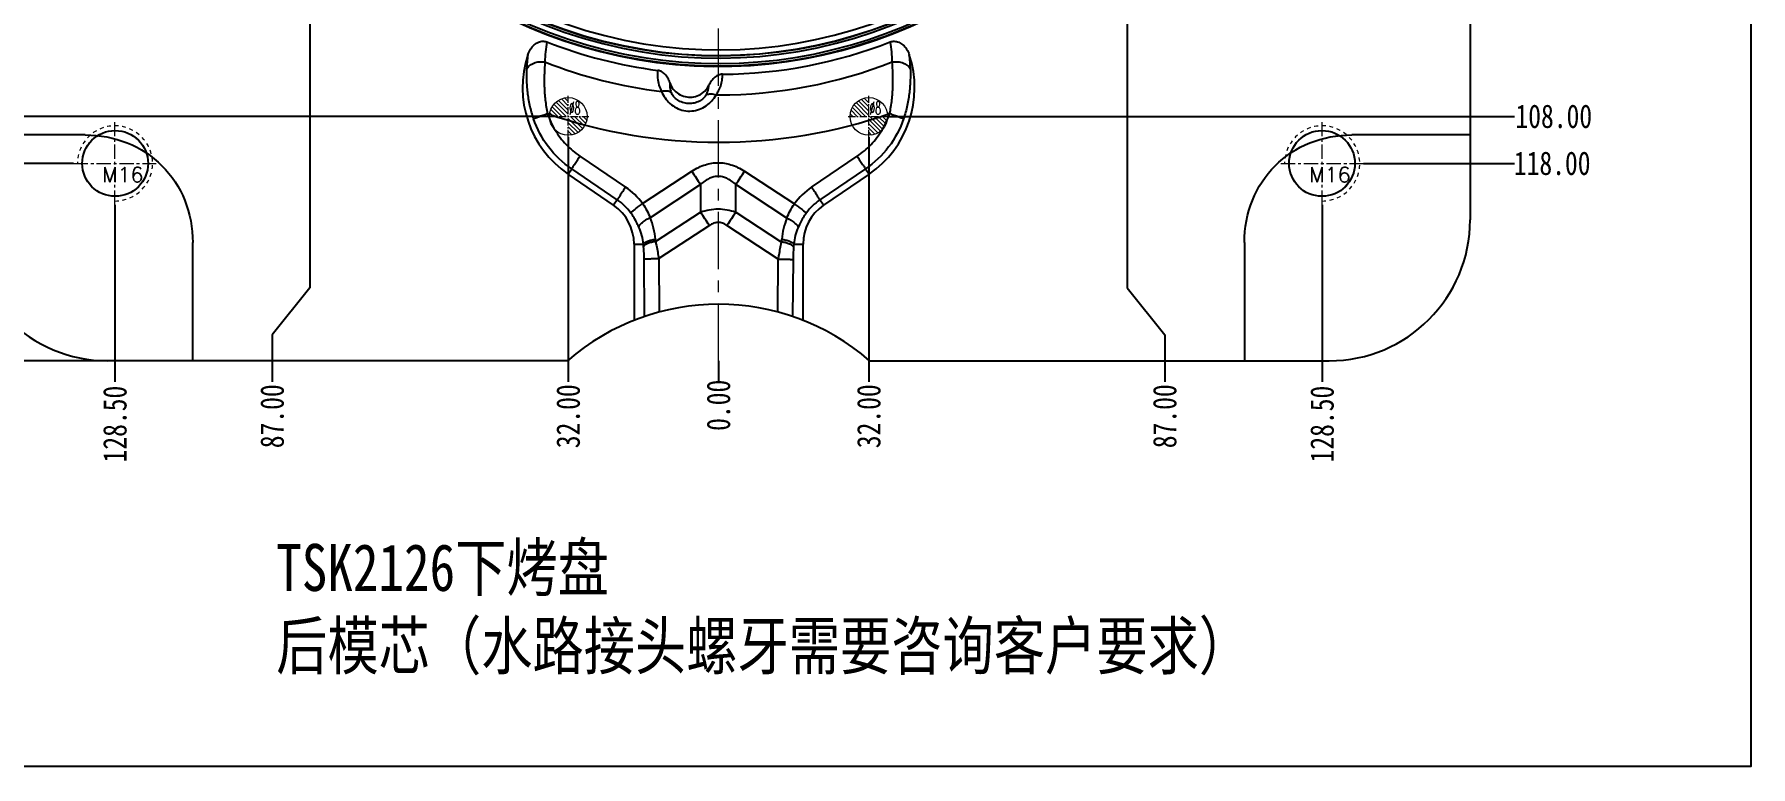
# Model space of a CAD drawing. Header units: millimetres. Extents: x 3267 to 5677, y -4731 to 2600.
# Drawn here: x 4465.6 to 4831, y -1037.4 to -881.5 of the extents above; entities that cross this region are included whole.
import ezdxf

# ---------------------------------------------------------------- set-up
doc = ezdxf.new("R2010")
doc.units = ezdxf.units.MM
doc.header["$LTSCALE"] = 16.335
doc.header["$PDMODE"] = 3
doc.header["$PDSIZE"] = 0.3125
doc.linetypes.add('CENTER', pattern=[0.6, 0.375, -0.075, 0.075, -0.075])
doc.linetypes.add('HIDDEN', pattern=[0.2, 0.1, -0.1])
doc.layers.get('0').update_dxf_attribs({"linetype": 'CONTINUOUS'})
doc.layers.get('Defpoints').update_dxf_attribs({"linetype": 'CONTINUOUS'})
for name, color, linetype, lineweight in [('center', 1, 'CENTER', 9), ('epin', 13, 'CONTINUOUS', 9), ('screw', 33, 'CONTINUOUS', 13)]:
    doc.layers.add(name, color=color, linetype=linetype, lineweight=lineweight)
doc.styles.get("Standard").update_dxf_attribs({"font": 'txt', "width": 0.8})
doc.styles.add('TXT', font='txt.shx', dxfattribs={"bigfont": 'gbcbig.shx'})
doc.styles.add('TXT05', font='txt.shx', dxfattribs={"width": 0.5, "bigfont": 'gbcbig.shx'})
doc.dimstyles.get("Standard").update_dxf_attribs({"dimtxt": 0.15625, "dimasz": 0.1875, "dimexe": 0.125, "dimexo": 0.0625, "dimtad": 0, "dimtih": 1, "dimtoh": 1, "dimdsep": 46, "dimtxsty": 'Standard', "dimcen": 0.09, "dimadec": 0, "dimazin": 0, "dimtp": 0.01, "dimtm": 0.01, "dimtfac": 1, "dimtofl": 0, "dimtmove": 0, "dimatfit": 3, "dimfxl": 0, "dimtolj": 1, "dimarcsym": 0})

# ---------------------------------------------------------------- blocks, each defined once
blk = doc.blocks.new('screw_m16_g')
at = {"layer": 'screw', "color": 1, "linetype": 'CENTER', "ltscale": 0.497582}
for p, q in [((0, -8.8), (0, 8.8)), ((-8.8, 0), (8.8, 0))]:
    blk.add_line(p, q, dxfattribs=at)
at = {"layer": 'screw', "linetype": 'HIDDEN', "ltscale": 0.497582}
blk.add_circle((0, 0), 7, dxfattribs=at)
at = {"layer": 'screw', "color": 92, "linetype": 'HIDDEN', "ltscale": 0.497582}
blk.add_arc((0, 0), 8, 270, 180, dxfattribs=at)
at = {"layer": 'screw', "color": 6, "style": 'TXT'}
blk.add_text('M16', height=3.2, dxfattribs=at).set_placement((-2.72, -4))
blk = doc.blocks.new('epin_ejp_8')
at = {"layer": 'epin'}
h = blk.add_hatch(dxfattribs=at)
h.set_pattern_fill('_ANSI31', color=123, scale=0.2, angle=90, style=0)
h.set_pattern_definition([(135, (-3609.8168, 780.7174), (-0.44901281, -0.44901281), [])])
h.paths.add_polyline_path([(0, 4, 0.414214), (-4, 0), (0, 0)])
h.paths.add_polyline_path([(4, 0), (0, 0), (0, -4, 0.414214)])
at = {"layer": 'epin', "color": 1, "linetype": 'CENTER', "ltscale": 0.248791}
for p, q in [((0, -4.4), (0, 4.4)), ((-4.4, 0), (4.4, 0))]:
    blk.add_line(p, q, dxfattribs=at)
at = {"layer": 'epin'}
blk.add_circle((0, 0), 4, dxfattribs=at)
at = {"layer": 'epin', "color": 6, "style": 'TXT05', "width": 0.5}
blk.add_text('%%c8', height=2.8, dxfattribs=at).set_placement((0.16, 0.4))
blk = doc.blocks.new('*D141')
at = {"color": 4, "lineweight": -2}
for p, q in [((4480.24, -631), (4412.12, -631)), ((4412.12, -639), (4412.12, -836.45)), ((4412.12, -943), (4412.12, -865.25)), ((4499.01, -951), (4412.12, -951))]:
    blk.add_line(p, q, dxfattribs=at)
at = {"color": 4}
for points in [[(4410.79, -639), (4413.46, -639), (4412.12, -631)], [(4410.79, -943), (4413.46, -943), (4412.12, -951)]]:
    blk.add_solid(points, dxfattribs=at)
at = {"layer": 'Defpoints', "color": 0}
for p in [(4480.24, -631), (4412.12, -951), (4499.01, -951)]:
    blk.add_point(p, dxfattribs=at)
at = {"color": 6, "insert": (4412.12, -850.85), "char_height": 8, "attachment_point": 5, "rotation": 90}
blk.add_mtext('\\A1;320.00', dxfattribs=at)
blk = doc.blocks.new('*D177')
at = {"color": 4, "lineweight": -2}
blk.add_line((4647.64, -899), (4780.71, -899), dxfattribs=at)
at = {"layer": 'Defpoints', "color": 0}
for p in [(4611.24, -791), (4647.64, -899), (4780.71, -899)]:
    blk.add_point(p, dxfattribs=at)
at = {"color": 6, "insert": (4789.05, -899), "char_height": 5, "attachment_point": 5}
blk.add_mtext('\\A1;108.00', dxfattribs=at)
blk = doc.blocks.new('*D178')
at = {"color": 4, "lineweight": -2}
blk.add_line((4748.54, -909), (4780.71, -909), dxfattribs=at)
at = {"layer": 'Defpoints', "color": 0}
for p in [(4611.24, -791), (4748.54, -909), (4780.71, -909)]:
    blk.add_point(p, dxfattribs=at)
at = {"color": 6, "insert": (4788.71, -909), "char_height": 5, "attachment_point": 5}
blk.add_mtext('\\A1;118.00', dxfattribs=at)
blk = doc.blocks.new('*D146')
at = {"color": 4, "lineweight": -2}
blk.add_line((4611.24, -951), (4611.24, -955.47), dxfattribs=at)
at = {"layer": 'Defpoints', "color": 0}
for p in [(4611.24, -791), (4611.24, -951), (4611.24, -955.47)]:
    blk.add_point(p, dxfattribs=at)
at = {"color": 6, "insert": (4611.24, -960.47), "char_height": 5, "attachment_point": 5, "rotation": 90}
blk.add_mtext('\\A1;0.00', dxfattribs=at)
blk = doc.blocks.new('*D182')
at = {"color": 4, "lineweight": -2}
blk.add_line((4643.24, -903.4), (4643.24, -955.47), dxfattribs=at)
at = {"layer": 'Defpoints', "color": 0}
for p in [(4611.24, -791), (4643.24, -903.4), (4643.24, -955.47)]:
    blk.add_point(p, dxfattribs=at)
at = {"color": 6, "insert": (4643.24, -962.8), "char_height": 5, "attachment_point": 5, "rotation": 90}
blk.add_mtext('\\A1;32.00', dxfattribs=at)
blk = doc.blocks.new('*D183')
at = {"color": 4, "lineweight": -2}
for p, q in [((4698.24, -863.4), (4698.24, -935.47)), ((4698.24, -935.47), (4706.24, -945.47)), ((4706.24, -945.47), (4706.24, -955.47))]:
    blk.add_line(p, q, dxfattribs=at)
at = {"layer": 'Defpoints', "color": 0}
for p in [(4611.24, -791), (4698.24, -863.4), (4706.24, -955.47)]:
    blk.add_point(p, dxfattribs=at)
at = {"color": 6, "insert": (4706.24, -962.8), "char_height": 5, "attachment_point": 5, "rotation": 90}
blk.add_mtext('\\A1;87.00', dxfattribs=at)
blk = doc.blocks.new('*D184')
at = {"color": 4, "lineweight": -2}
blk.add_line((4739.74, -917.8), (4739.74, -955.47), dxfattribs=at)
at = {"layer": 'Defpoints', "color": 0}
for p in [(4611.24, -791), (4739.74, -917.8), (4739.74, -955.47)]:
    blk.add_point(p, dxfattribs=at)
at = {"color": 6, "insert": (4739.74, -964.47), "char_height": 5, "attachment_point": 5, "rotation": 90}
blk.add_mtext('\\A1;128.50', dxfattribs=at)
blk = doc.blocks.new('*D158')
at = {"color": 4, "lineweight": -2}
blk.add_line((4574.84, -899), (4441.77, -899), dxfattribs=at)
at = {"layer": 'Defpoints', "color": 0}
for p in [(4611.24, -791), (4441.77, -899), (4574.84, -899)]:
    blk.add_point(p, dxfattribs=at)
at = {"color": 6, "insert": (4433.44, -899), "char_height": 5, "attachment_point": 5}
blk.add_mtext('\\A1;108.00', dxfattribs=at)
blk = doc.blocks.new('*D159')
at = {"color": 4, "lineweight": -2}
blk.add_line((4473.94, -909), (4441.77, -909), dxfattribs=at)
at = {"layer": 'Defpoints', "color": 0}
for p in [(4611.24, -791), (4441.77, -909), (4473.94, -909)]:
    blk.add_point(p, dxfattribs=at)
at = {"color": 6, "insert": (4433.77, -909), "char_height": 5, "attachment_point": 5}
blk.add_mtext('\\A1;118.00', dxfattribs=at)
blk = doc.blocks.new('*D164')
at = {"color": 4, "lineweight": -2}
blk.add_line((4579.24, -903.4), (4579.24, -955.47), dxfattribs=at)
at = {"layer": 'Defpoints', "color": 0}
for p in [(4611.24, -791), (4579.24, -903.4), (4579.24, -955.47)]:
    blk.add_point(p, dxfattribs=at)
at = {"color": 6, "insert": (4579.24, -962.8), "char_height": 5, "attachment_point": 5, "rotation": 90}
blk.add_mtext('\\A1;32.00', dxfattribs=at)
blk = doc.blocks.new('*D165')
at = {"color": 4, "lineweight": -2}
for p, q in [((4524.25, -863.4), (4524.25, -935.47)), ((4524.25, -935.47), (4516.22, -945.47)), ((4516.22, -945.47), (4516.22, -955.47))]:
    blk.add_line(p, q, dxfattribs=at)
at = {"layer": 'Defpoints', "color": 0}
for p in [(4611.24, -791), (4524.25, -863.4), (4516.22, -955.47)]:
    blk.add_point(p, dxfattribs=at)
at = {"color": 6, "insert": (4516.22, -962.8), "char_height": 5, "attachment_point": 5, "rotation": 90}
blk.add_mtext('\\A1;87.00', dxfattribs=at)
blk = doc.blocks.new('*D166')
at = {"color": 4, "lineweight": -2}
blk.add_line((4482.74, -917.8), (4482.74, -955.47), dxfattribs=at)
at = {"layer": 'Defpoints', "color": 0}
for p in [(4611.24, -791), (4482.74, -917.8), (4482.74, -955.47)]:
    blk.add_point(p, dxfattribs=at)
at = {"color": 6, "insert": (4482.74, -964.47), "char_height": 5, "attachment_point": 5, "rotation": 90}
blk.add_mtext('\\A1;128.50', dxfattribs=at)

msp = doc.modelspace()

# ---------------------------------------------------------------- linework, layer by layer
at = {"color": 6, "linetype": 'Continuous'}
for p, q in [((4771.243, -661.001), (4771.243, -921.001)), ((4476.408, -902.945), (4451.243, -902.945)), ((4771.243, -902.945), (4746.077, -902.945)), ((4581.735, -907.482), (4591.445, -914.063)), ((4631.041, -914.063), (4640.75, -907.482)), ((4579.206, -911.291), (4579.968, -910.177)), ((4588.888, -917.913), (4579.206, -911.291)), ((4589.678, -916.759), (4579.968, -910.177)), ((4595.054, -917.551), (4605.527, -910.684)), ((4616.783, -910.684), (4627.375, -917.629)), ((4642.518, -910.177), (4632.808, -916.759)), ((4643.279, -911.291), (4633.597, -917.913)), ((4642.518, -910.177), (4643.279, -911.291)), ((4589.678, -916.759), (4588.888, -917.913)), ((4607.403, -913.521), (4596.664, -920.562)), ((4607.403, -913.521), (4607.403, -919.35)), ((4625.79, -920.656), (4614.907, -913.521)), ((4614.907, -919.35), (4614.907, -913.521)), ((4633.597, -917.913), (4632.808, -916.759)), ((4597.814, -925.636), (4607.403, -919.35)), ((4614.907, -919.35), (4624.67, -925.751)), ((4609.279, -922.187), (4598.522, -929.239)), ((4623.963, -929.354), (4613.031, -922.187)), ((4499.299, -951.001), (4499.299, -925.836)), ((4593.243, -926.167), (4595.247, -926.167)), ((4593.243, -926.167), (4593.243, -942.397)), ((4595.285, -926.655), (4595.247, -926.167)), ((4597.777, -925.147), (4597.814, -925.636)), ((4624.67, -925.751), (4624.716, -925.147)), ((4627.246, -926.167), (4627.2, -926.77)), ((4627.246, -926.167), (4629.243, -926.167)), ((4629.243, -942.397), (4629.243, -926.167)), ((4723.186, -925.836), (4723.186, -951.001)), ((4595.483, -941.574), (4595.392, -929.351)), ((4598.522, -929.239), (4598.606, -940.628)), ((4623.879, -940.628), (4623.963, -929.354)), ((4627.093, -929.465), (4627.003, -941.574)), ((4579.083, -951.001), (4481.243, -951.001)), ((4643.402, -951.001), (4741.243, -951.001))]:
    msp.add_line(p, q, dxfattribs=at)
msp.add_lwpolyline([(4265.697, -577.101), (4830.966, -577.101), (4830.966, -1037.357), (4265.697, -1037.357)], close=True)
for centre in [(4482.782, -909.001), (4739.703, -909.001)]:
    msp.add_circle(centre, 7, dxfattribs=at)
for centre, radius, start, end in [((4611.269, -785.971), 100.622, 28.40074, 331.59927), ((4611.269, -785.971), 100.12, 28.40075, 331.59926), ((4611.269, -785.971), 100.057, 28.37938, 331.62062), ((4611.269, -785.971), 98.859, 28.37934, 331.62065), ((4611.269, -785.971), 102.28, 186.15973, 331.08016), ((4611.269, -785.971), 101.778, 186.19838, 331.08683), ((4611.269, -785.971), 102.395, 189.52573, 331.07349), ((4595.113, -887.233), 20.831, 168.71616, 180.51931), ((4611.243, -789.49), 100.548, 248.67939, 262.59711), ((4611.243, -789.49), 100.548, 270.46928, 291.32061), ((4627.446, -887.226), 20.757, 359.45968, 11.30485), ((4591.778, -892.91), 22.269, 161.63612, 235.6295), ((4594.058, -889.238), 23.654, 171.87632, 179.35396), ((4611.304, -793.198), 101.237, 248.55026, 263.07773), ((4611.183, -793.19), 101.244, 270.034, 291.44752), ((4630.708, -892.91), 22.269, 304.3705, 18.364), ((4628.469, -889.235), 23.612, 0.63934, 8.13038), ((4604.409, -889.965), 7.712, 324.60825, 332.39962), ((4611.243, -789.49), 104.942, 269.70113, 270.00462), ((4611.243, -793.015), 111.502, 250.93624, 289.06376), ((5012.478, -643.609), 486.763, 213.27618, 213.67653), ((4209.831, -643.609), 486.763, 326.32347, 326.72382), ((4583.225, -926.293), 11.512, 36.21519, 55.91256), ((4583.22, -926.186), 14.65, 36.12123, 55.8468), ((4639.265, -926.186), 14.65, 124.15383, 144.25688), ((4639.26, -926.293), 11.513, 124.08807, 144.16247), ((4583.243, -926.167), 10, 0, 55.6295), ((4583.164, -926.266), 14.657, 4.37581, 22.90435), ((4208.123, -1185.429), 479.815, 33.27328, 33.67943), ((5028.946, -1195.189), 497.51, 146.3278, 146.71949), ((4639.312, -926.263), 14.638, 157.48136, 175.63109), ((4639.243, -926.167), 10, 124.3705, 180), ((4481.243, -921.001), 30, 180, 270), ((4583.795, -927.27), 11.506, 5.49999, 24.19561), ((4638.69, -927.269), 11.497, 156.19739, 174.50014), ((4741.243, -921.001), 30, 270, 0), ((4611.243, -987.971), 49, 48.98014, 131.01986)]:
    msp.add_arc(centre, radius, start, end, dxfattribs=at)
for points, knots in [([(4570.643, -885.894), (4570.783, -885.47), (4571.145, -884.693), (4571.924, -883.757), (4572.841, -883.157), (4573.804, -882.94), (4574.418, -883.052), (4574.685, -883.157)], [0, 0, 0, 0, 0.2468236, 0.4678278, 0.6646081, 0.8417836, 1, 1, 1, 1]), ([(4647.8, -883.157), (4648.069, -883.052), (4648.689, -882.955), (4649.643, -883.184), (4650.569, -883.753), (4651.352, -884.687), (4651.701, -885.466), (4651.843, -885.894)], [0, 0, 0, 0, 0.1594076, 0.3362445, 0.5325417, 0.7509461, 1, 1, 1, 1]), ([(4570.406, -888.971), (4570.521, -888.695), (4570.825, -888.3), (4571.371, -887.903), (4571.896, -887.643), (4572.483, -887.464), (4573.284, -887.335), (4573.895, -887.357), (4574.283, -887.421)], [0, 0, 0, 0, 0.201474, 0.3224529, 0.4544341, 0.5936915, 0.7347771, 1, 1, 1, 1]), ([(4574.284, -887.421), (4574.227, -888.233), (4574.153, -889.49), (4574.115, -891.216), (4574.13, -892.608), (4574.2, -894.038), (4574.378, -895.981), (4574.613, -897.437), (4574.823, -898.401)], [0, 0, 0, 0, 0.2212004, 0.3425351, 0.4693773, 0.5997132, 0.7319264, 1, 1, 1, 1]), ([(4647.662, -898.401), (4647.872, -897.437), (4648.108, -895.981), (4648.286, -894.037), (4648.356, -892.606), (4648.37, -891.214), (4648.332, -889.489), (4648.258, -888.232), (4648.202, -887.421)], [0, 0, 0, 0, 0.2680962, 0.4003349, 0.530828, 0.6577418, 0.778925, 1, 1, 1, 1]), ([(4648.202, -887.421), (4648.59, -887.357), (4649.202, -887.335), (4650.002, -887.464), (4650.59, -887.643), (4651.114, -887.903), (4651.661, -888.3), (4651.965, -888.695), (4652.079, -888.971)], [0, 0, 0, 0, 0.2652229, 0.4063085, 0.5455659, 0.6775471, 0.798526, 1, 1, 1, 1]), ([(4571.851, -899.494), (4571.539, -898.571), (4571.156, -897.169), (4570.8, -895.289), (4570.61, -893.915), (4570.488, -892.582), (4570.403, -890.939), (4570.397, -889.742), (4570.406, -888.971)], [0, 0, 0, 0, 0.2739975, 0.4073365, 0.5377332, 0.6637042, 0.7834407, 1, 1, 1, 1]), ([(4598.288, -889.2), (4598.223, -889.737), (4598.183, -890.796), (4598.477, -892.326), (4598.863, -893.264), (4599.102, -893.699)], [0, 0, 0, 0, 0.3497032, 0.6788538, 1, 1, 1, 1]), ([(4600.864, -891.859), (4600.744, -891.511), (4600.462, -890.853), (4599.869, -890.01), (4599.131, -889.422), (4598.561, -889.235), (4598.288, -889.2)], [0, 0, 0, 0, 0.284347, 0.5490227, 0.7873086, 1, 1, 1, 1]), ([(4612.066, -890.035), (4611.791, -890.037), (4611.204, -890.153), (4610.399, -890.646), (4609.706, -891.415), (4609.344, -892.038), (4609.181, -892.374)], [0, 0, 0, 0, 0.2113758, 0.4492588, 0.7128291, 1, 1, 1, 1]), ([(4611.243, -893.537), (4611.424, -893.195), (4611.729, -892.465), (4612.014, -891.283), (4612.067, -890.457), (4612.066, -890.035)], [0, 0, 0, 0, 0.3198816, 0.6506428, 1, 1, 1, 1]), ([(4652.08, -888.972), (4652.088, -889.742), (4652.083, -890.938), (4651.998, -892.58), (4651.876, -893.913), (4651.685, -895.288), (4651.329, -897.169), (4650.946, -898.571), (4650.635, -899.494)], [0, 0, 0, 0, 0.2164407, 0.3360223, 0.4620616, 0.592614, 0.7259786, 1, 1, 1, 1]), ([(4601.16, -893.905), (4601.033, -893.826), (4600.736, -893.693), (4600.231, -893.596), (4599.672, -893.595), (4599.292, -893.656), (4599.102, -893.699)], [0, 0, 0, 0, 0.2123813, 0.4563135, 0.7234996, 1, 1, 1, 1]), ([(4599.102, -893.699), (4599.294, -894.186), (4599.802, -895.113), (4600.858, -896.328), (4602.237, -897.24), (4603.825, -897.819), (4605.533, -897.932), (4607.176, -897.544), (4608.645, -896.797), (4609.84, -895.734), (4610.45, -894.882), (4610.695, -894.431)], [0, 0, 0, 0, 0.1075826, 0.2152199, 0.3277061, 0.4438833, 0.5589234, 0.6741902, 0.7868816, 0.894365, 1, 1, 1, 1]), ([(4600.872, -891.879), (4600.839, -892.211), (4600.85, -892.905), (4601.029, -893.577), (4601.16, -893.905)], [0, 0, 0, 0, 0.4852326, 1, 1, 1, 1]), ([(4600.864, -891.859), (4601.031, -892.346), (4601.53, -893.259), (4602.68, -894.29), (4604.092, -894.88), (4605.615, -894.973), (4607.088, -894.559), (4608.353, -893.677), (4608.957, -892.834), (4609.181, -892.374)], [0, 0, 0, 0, 0.1457339, 0.2882305, 0.4297934, 0.5710441, 0.712607, 0.8551035, 1, 1, 1, 1]), ([(4608.636, -894.378), (4608.475, -894.659), (4608.04, -895.202), (4607.15, -895.821), (4606.047, -896.217), (4604.816, -896.315), (4603.589, -896.09), (4602.502, -895.567), (4601.663, -894.826), (4601.288, -894.214), (4601.16, -893.905)], [0, 0, 0, 0, 0.1074568, 0.2273818, 0.3558508, 0.4928673, 0.6327916, 0.7656126, 0.8889484, 1, 1, 1, 1]), ([(4608.636, -894.378), (4608.702, -894.258), (4608.829, -894.003), (4608.966, -893.636), (4609.066, -893.28), (4609.146, -892.876), (4609.172, -892.57), (4609.176, -892.381)], [0, 0, 0, 0, 0.1973849, 0.4088203, 0.5610936, 0.7283923, 1, 1, 1, 1]), ([(4608.636, -894.378), (4608.925, -894.245), (4609.448, -894.169), (4610.142, -894.258), (4610.511, -894.364), (4610.695, -894.431)], [0, 0, 0, 0, 0.45533, 0.7205098, 1, 1, 1, 1]), ([(4571.851, -899.494), (4571.895, -899.471), (4572.014, -899.418), (4572.236, -899.327), (4572.541, -899.209), (4572.921, -899.067), (4573.36, -898.908), (4574, -898.681), (4574.492, -898.512), (4574.823, -898.401)], [0, 0, 0, 0, 0.0474614, 0.1232114, 0.2275463, 0.3573866, 0.5071878, 0.6695474, 1, 1, 1, 1]), ([(4574.823, -898.401), (4575.238, -899.62), (4576.328, -901.98), (4578.686, -905.077), (4580.671, -906.756), (4581.735, -907.482)], [0, 0, 0, 0, 0.3333605, 0.666724, 1, 1, 1, 1]), ([(4640.75, -907.482), (4641.815, -906.756), (4643.799, -905.077), (4646.157, -901.98), (4647.247, -899.62), (4647.663, -898.401)], [0, 0, 0, 0, 0.3332761, 0.6666395, 1, 1, 1, 1]), ([(4647.663, -898.401), (4647.993, -898.512), (4648.486, -898.681), (4649.125, -898.908), (4649.564, -899.067), (4649.944, -899.209), (4650.249, -899.327), (4650.471, -899.418), (4650.59, -899.471), (4650.635, -899.494)], [0, 0, 0, 0, 0.3304436, 0.4928176, 0.6426308, 0.7724787, 0.8768158, 0.9525478, 1, 1, 1, 1]), ([(4579.968, -910.177), (4578.093, -908.904), (4574.745, -905.72), (4572.574, -901.641), (4571.851, -899.494)], [0, 0, 0, 0, 0.5000683, 1, 1, 1, 1]), ([(4650.635, -899.494), (4649.911, -901.641), (4647.741, -905.72), (4644.392, -908.904), (4642.518, -910.177)], [0, 0, 0, 0, 0.4999317, 1, 1, 1, 1]), ([(4579.968, -910.177), (4579.992, -910.132), (4580.06, -910.019), (4580.264, -909.693), (4580.629, -909.132), (4581.15, -908.347), (4581.536, -907.774), (4581.735, -907.482)], [0, 0, 0, 0, 0.047114, 0.1229086, 0.3577461, 0.6705025, 1, 1, 1, 1]), ([(4605.527, -910.684), (4606.001, -910.373), (4606.941, -909.834), (4608.389, -909.254), (4609.575, -908.977), (4610.489, -908.873), (4611.155, -908.848), (4611.821, -908.873), (4612.735, -908.977), (4613.921, -909.254), (4615.368, -909.834), (4616.309, -910.373), (4616.783, -910.684)], [0, 0, 0, 0, 0.1417636, 0.2701678, 0.3885429, 0.4449755, 0.5, 0.5550245, 0.6114571, 0.7298322, 0.8582364, 1, 1, 1, 1]), ([(4640.75, -907.482), (4640.949, -907.774), (4641.335, -908.347), (4641.856, -909.132), (4642.222, -909.693), (4642.425, -910.019), (4642.493, -910.132), (4642.518, -910.177)], [0, 0, 0, 0, 0.3294975, 0.6422539, 0.8770914, 0.952886, 1, 1, 1, 1]), ([(4614.907, -913.521), (4614.598, -913.227), (4613.988, -912.715), (4613.02, -912.145), (4612.216, -911.869), (4611.6, -911.767), (4611.155, -911.742), (4610.709, -911.767), (4610.094, -911.869), (4609.29, -912.145), (4608.321, -912.715), (4607.711, -913.227), (4607.402, -913.521)], [0, 0, 0, 0, 0.1504065, 0.2800691, 0.3946442, 0.4481537, 0.5, 0.5518463, 0.6053558, 0.7199309, 0.8495935, 1, 1, 1, 1]), ([(4591.445, -914.063), (4591.246, -914.356), (4590.86, -914.928), (4590.339, -915.714), (4589.974, -916.275), (4589.77, -916.601), (4589.702, -916.714), (4589.678, -916.759)], [0, 0, 0, 0, 0.3294981, 0.6422547, 0.8770921, 0.9528864, 1, 1, 1, 1]), ([(4632.808, -916.759), (4632.783, -916.714), (4632.715, -916.601), (4632.512, -916.275), (4632.146, -915.714), (4631.625, -914.928), (4631.24, -914.356), (4631.041, -914.063)], [0, 0, 0, 0, 0.0471136, 0.1229079, 0.3577452, 0.6705019, 1, 1, 1, 1]), ([(4592.514, -919.491), (4592.55, -919.456), (4592.65, -919.371), (4592.945, -919.13), (4593.471, -918.725), (4594.218, -918.163), (4594.769, -917.758), (4595.054, -917.551)], [0, 0, 0, 0, 0.0472854, 0.1231026, 0.3576087, 0.670038, 1, 1, 1, 1]), ([(4594.29, -922.554), (4594.172, -922.292), (4593.662, -921.227), (4593.042, -920.213), (4592.514, -919.491)], [0, 0, 0, 0, 0.2431006, 1, 1, 1, 1]), ([(4594.29, -922.554), (4594.302, -922.478), (4594.361, -922.314), (4594.584, -921.956), (4595.055, -921.49), (4595.793, -920.992), (4596.363, -920.695), (4596.664, -920.562)], [0, 0, 0, 0, 0.0721639, 0.1623593, 0.3960047, 0.6890344, 1, 1, 1, 1]), ([(4595.054, -917.551), (4595.403, -918.014), (4596.017, -918.983), (4596.476, -920.033), (4596.664, -920.562)], [0, 0, 0, 0, 0.508662, 1, 1, 1, 1]), ([(4607.403, -919.35), (4608.009, -919.132), (4609.247, -918.798), (4610.524, -918.684), (4611.155, -918.684)], [0, 0, 0, 0, 0.5056505, 1, 1, 1, 1]), ([(4611.155, -918.684), (4611.785, -918.684), (4613.062, -918.798), (4614.3, -919.132), (4614.907, -919.35)], [0, 0, 0, 0, 0.4943495, 1, 1, 1, 1]), ([(4625.79, -920.656), (4625.974, -920.123), (4626.425, -919.069), (4627.031, -918.094), (4627.375, -917.629)], [0, 0, 0, 0, 0.493703, 1, 1, 1, 1]), ([(4625.79, -920.656), (4626.091, -920.788), (4626.662, -921.081), (4627.401, -921.573), (4627.873, -922.035), (4628.098, -922.39), (4628.158, -922.553), (4628.171, -922.629)], [0, 0, 0, 0, 0.3110811, 0.6040587, 0.8376407, 0.9278246, 1, 1, 1, 1]), ([(4627.375, -917.629), (4627.661, -917.834), (4628.215, -918.236), (4628.965, -918.792), (4629.494, -919.194), (4629.79, -919.433), (4629.891, -919.518), (4629.927, -919.553)], [0, 0, 0, 0, 0.3299727, 0.6423949, 0.8768936, 0.9527112, 1, 1, 1, 1]), ([(4629.927, -919.553), (4629.75, -919.798), (4629.085, -920.775), (4628.526, -921.824), (4628.171, -922.629)], [0, 0, 0, 0, 0.2556503, 1, 1, 1, 1]), ([(4613.031, -922.187), (4612.726, -921.987), (4612.106, -921.675), (4611.109, -921.525), (4610.144, -921.702), (4609.561, -922.001), (4609.279, -922.187)], [0, 0, 0, 0, 0.2739625, 0.5135298, 0.7456788, 1, 1, 1, 1]), ([(4595.247, -926.167), (4595.28, -926.109), (4595.377, -925.993), (4595.661, -925.765), (4596.176, -925.512), (4596.926, -925.29), (4597.484, -925.186), (4597.777, -925.147)], [0, 0, 0, 0, 0.0712455, 0.1600592, 0.3905771, 0.6823263, 1, 1, 1, 1]), ([(4597.814, -925.636), (4597.522, -925.675), (4596.963, -925.778), (4596.213, -926), (4595.698, -926.254), (4595.414, -926.482), (4595.317, -926.598), (4595.285, -926.655)], [0, 0, 0, 0, 0.3176737, 0.6094229, 0.8399408, 0.9287545, 1, 1, 1, 1]), ([(4595.392, -929.351), (4595.39, -929.117), (4595.376, -928.218), (4595.335, -927.319), (4595.285, -926.655)], [0, 0, 0, 0, 0.2597088, 1, 1, 1, 1]), ([(4597.814, -925.636), (4597.88, -925.923), (4598.141, -927.118), (4598.367, -928.322), (4598.522, -929.239)], [0, 0, 0, 0, 0.240227, 1, 1, 1, 1]), ([(4623.963, -929.354), (4624.015, -929.042), (4624.227, -927.837), (4624.469, -926.636), (4624.67, -925.751)], [0, 0, 0, 0, 0.258004, 1, 1, 1, 1]), ([(4627.2, -926.77), (4627.167, -926.713), (4627.071, -926.597), (4626.787, -926.368), (4626.271, -926.115), (4625.521, -925.893), (4624.963, -925.789), (4624.67, -925.751)], [0, 0, 0, 0, 0.0712455, 0.1600592, 0.3905771, 0.6823263, 1, 1, 1, 1]), ([(4624.716, -925.147), (4625.009, -925.186), (4625.567, -925.29), (4626.317, -925.512), (4626.833, -925.765), (4627.117, -925.993), (4627.213, -926.109), (4627.246, -926.167)], [0, 0, 0, 0, 0.3176737, 0.6094229, 0.8399408, 0.9287545, 1, 1, 1, 1]), ([(4627.2, -926.77), (4627.184, -926.984), (4627.124, -927.881), (4627.098, -928.781), (4627.093, -929.465)], [0, 0, 0, 0, 0.2385517, 1, 1, 1, 1]), ([(4595.392, -929.351), (4595.441, -929.342), (4595.569, -929.328), (4595.806, -929.311), (4596.129, -929.293), (4596.698, -929.27), (4597.505, -929.25), (4598.176, -929.241), (4598.522, -929.239)], [0, 0, 0, 0, 0.0475688, 0.1233806, 0.2276901, 0.3570944, 0.6688173, 1, 1, 1, 1]), ([(4623.963, -929.354), (4624.309, -929.356), (4624.98, -929.365), (4625.786, -929.385), (4626.356, -929.408), (4626.678, -929.425), (4626.915, -929.443), (4627.044, -929.457), (4627.093, -929.465)], [0, 0, 0, 0, 0.3311827, 0.6429056, 0.7723099, 0.8766194, 0.9524312, 1, 1, 1, 1])]:
    msp.add_open_spline(points, degree=3, knots=knots, dxfattribs=at)
for points in [[(4476.408, -902.944), (4479.528, -902.944), (4485.628, -904.098), (4490.663, -907.408), (4492.749, -909.494)], [(4729.736, -909.494), (4731.822, -907.408), (4736.857, -904.098), (4742.958, -902.944), (4746.077, -902.944)], [(4492.749, -909.494), (4494.836, -911.581), (4498.146, -916.616), (4499.3, -922.716), (4499.3, -925.836)], [(4723.185, -925.836), (4723.185, -922.716), (4724.339, -916.616), (4727.649, -911.581), (4729.736, -909.494)]]:
    msp.add_open_spline(points, degree=3, dxfattribs=at)
at = {"layer": 'center', "color": 1, "linetype": 'CENTER', "ltscale": 1.990328}
msp.add_line((4611.243, -951.001), (4611.243, -631.001), dxfattribs=at)

# ---------------------------------------------------------------- block references
at = {"layer": 'epin'}
for p in [(4579.243, -899.002), (4643.243, -899.002)]:
    msp.add_blockref('epin_ejp_8', p, dxfattribs=at)
at = {"layer": 'screw'}
for p in [(4482.742, -909.002), (4739.743, -909.002)]:
    msp.add_blockref('screw_m16_g', p, dxfattribs=at)

# ---------------------------------------------------------------- texts
at = {"insert": (4517.064, -989.97), "char_height": 10, "width": 231.00041, "attachment_point": 1}
msp.add_mtext('{\\fSimSun|b0|i0|c134|p2;TSK2126下烤盘\\P后模芯（水路接头螺牙需要咨询客户要求）}', dxfattribs=at)

# ---------------------------------------------------------------- dimensions: what is measured, and where the dimension line sits
dim = msp.add_linear_dim(base=(4412.124, -951.002), p1=(4480.243, -631.001), p2=(4499.007, -951.002), angle=90, dimstyle='Standard', override={"dimtxt": 8, "dimasz": 8, "dimexe": 0, "dimexo": 0, "dimgap": 0, "dimtih": 0, "dimtoh": 0, "dimzin": 0, "dimcen": 0, "dimclrd": 4, "dimclre": 4, "dimclrt": 6, "dimadec": 2, "dimtp": 0, "dimtm": 0, "dimtzin": 0})
dim.commit()
dim.dimension.update_dxf_attribs({"geometry": '*D141', "text_midpoint": (4412.124, -850.848), "dimtype": 160})
for feature_location, offset, dtype, origin, picture, middle in [((4574.843, -899.002), (-133.07, 0), 0, (4611.243, -791.002), '*D158', (4433.439, -899.002)), ((4473.942, -909.002), (-32.17, 0), 0, (4611.243, -791.002), '*D159', (4433.773, -909.002)), ((4482.742, -917.802), (0, -37.664), 1, (4611.243, -791.002), '*D166', (4482.742, -964.466)), ((4524.247, -863.401), (-8.03, -92.065), 1, (4611.243, -791.002), '*D165', (4516.217, -962.799)), ((4579.243, -903.402), (0, -52.064), 1, (4611.243, -791.002), '*D164', (4579.243, -962.799)), ((4611.24263372, -951.002505022), (0, -4.463288827), 1, (4611.24263372, -791.001835102), '*D146', (4611.24263372, -960.465793849)), ((4647.643, -899.002), (133.07, 0), 0, (4611.243, -791.002), '*D177', (4789.046, -899.002)), ((4748.543, -909.002), (32.17, 0), 0, (4611.243, -791.002), '*D178', (4788.713, -909.002)), ((4643.243, -903.402), (0, -52.064), 1, (4611.243, -791.002), '*D182', (4643.243, -962.799)), ((4698.239, -863.401), (8, -92.065), 1, (4611.243, -791.002), '*D183', (4706.239, -962.799)), ((4739.743, -917.802), (0, -37.664), 1, (4611.243, -791.002), '*D184', (4739.743, -964.466))]:
    dim = msp.add_ordinate_dim(feature_location=feature_location, offset=offset, dtype=dtype, origin=origin, dimstyle='Standard', override={"dimtxt": 5, "dimasz": 5, "dimexe": 0, "dimexo": 0, "dimgap": 0, "dimtih": 0, "dimtoh": 0, "dimzin": 0, "dimcen": 0, "dimclrd": 4, "dimclre": 4, "dimclrt": 6, "dimadec": 2, "dimtp": 0, "dimtm": 0, "dimtzin": 0})
    dim.commit()
    dim.dimension.update_dxf_attribs({"geometry": picture, "text_midpoint": middle})

doc.saveas('drawing.dxf')
